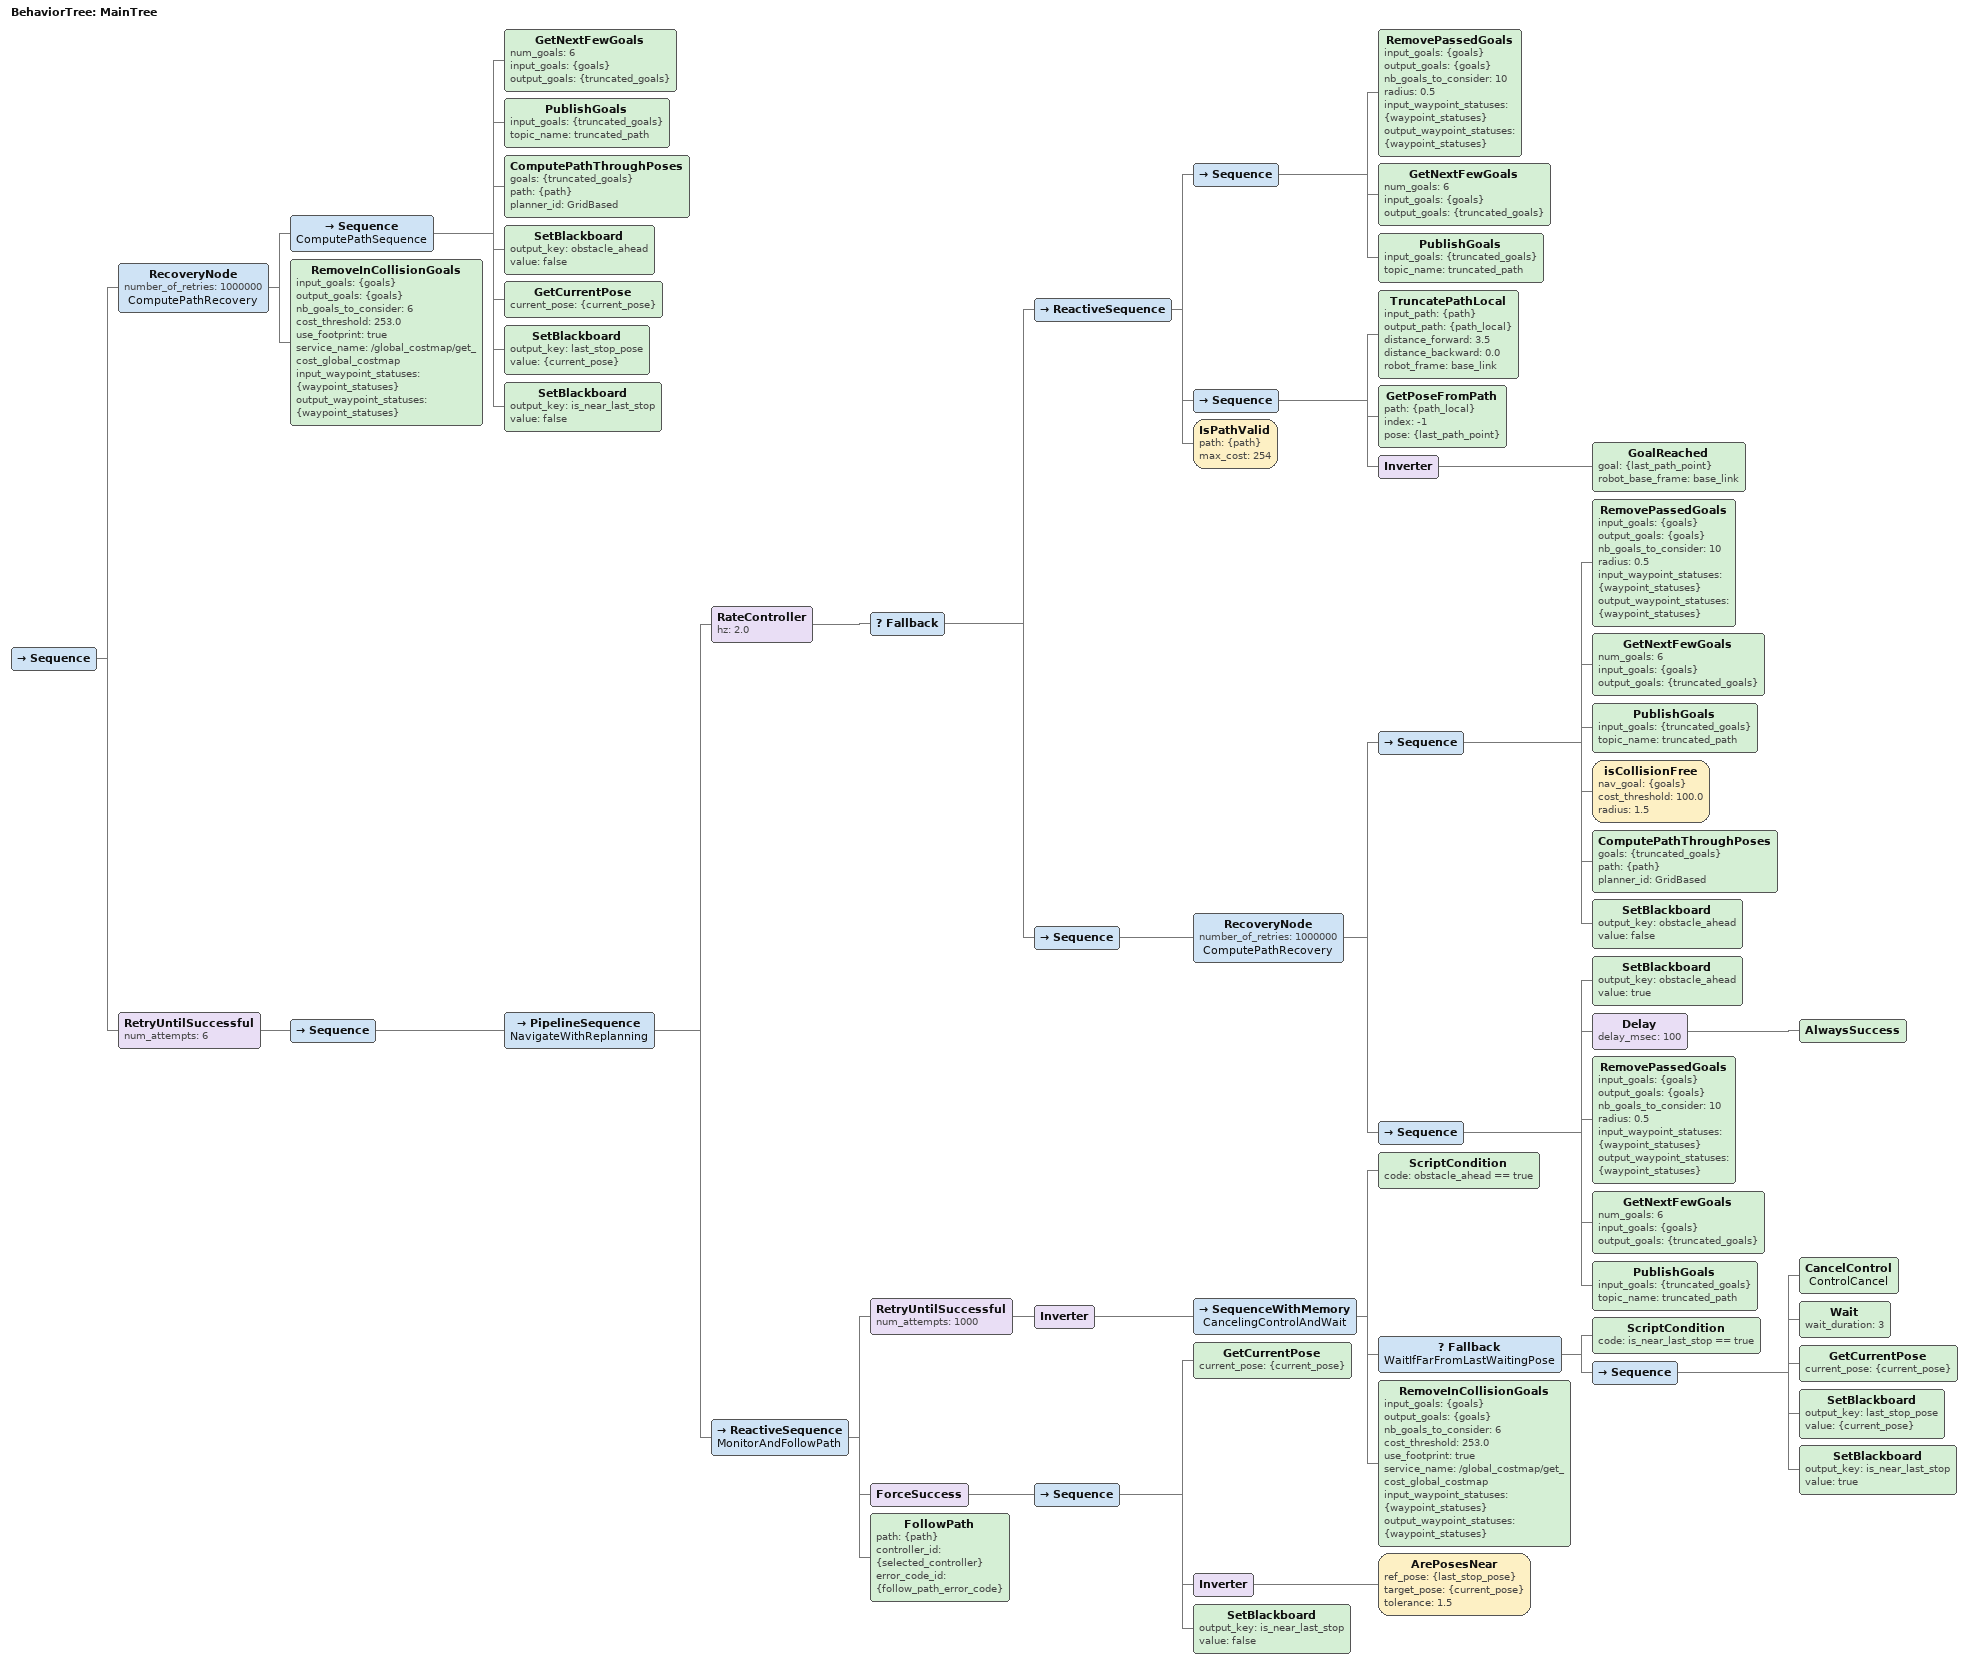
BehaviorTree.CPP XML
<root BTCPP_format="4" main_tree_to_execute="MainTree">
  <BehaviorTree ID="MainTree">

    <Sequence>
      <RecoveryNode number_of_retries="1000000" name="ComputePathRecovery">
        <Sequence name="ComputePathSequence">
          <GetNextFewGoals num_goals="6" input_goals="{goals}" output_goals="{truncated_goals}"/>
          <PublishGoals input_goals="{truncated_goals}" topic_name= "truncated_path"/>
          <ComputePathThroughPoses goals="{truncated_goals}" path="{path}" planner_id="GridBased"/>
          <SetBlackboard output_key="obstacle_ahead" value="false"/>
          <GetCurrentPose current_pose="{current_pose}"/>
          <SetBlackboard output_key="last_stop_pose" value="{current_pose}"/>
          <SetBlackboard output_key="is_near_last_stop" value="false"/>
        </Sequence>
        <RemoveInCollisionGoals input_goals="{goals}" output_goals="{goals}" nb_goals_to_consider = "6"
                      cost_threshold="253.0" use_footprint="true" service_name="/global_costmap/get_cost_global_costmap"
                      input_waypoint_statuses="{waypoint_statuses}" output_waypoint_statuses="{waypoint_statuses}" />
      </RecoveryNode>

      <RetryUntilSuccessful num_attempts="6">
        <Sequence>
          <PipelineSequence name="NavigateWithReplanning">
            <RateController hz="2.0">
            <Fallback>
                <ReactiveSequence>
                    <Sequence>
                      <RemovePassedGoals input_goals="{goals}" output_goals="{goals}" nb_goals_to_consider = "10" radius="0.5" input_waypoint_statuses="{waypoint_statuses}" output_waypoint_statuses="{waypoint_statuses}"/>
                      <GetNextFewGoals num_goals="6" input_goals="{goals}" output_goals="{truncated_goals}"/>
                      <PublishGoals input_goals="{truncated_goals}" topic_name= "truncated_path"/>
                    </Sequence>

                    <Sequence>
                      <TruncatePathLocal input_path="{path}" output_path="{path_local}" distance_forward="3.5" distance_backward="0.0" robot_frame="base_link"/>
                      <GetPoseFromPath path="{path_local}" index="-1" pose="{last_path_point}"/>
                      <Inverter>
                          <!-- It shoult allow for replanning if close to the (truncated) path end-->
                          <!-- Distance threshold to last point is set from nav2 param goal_reached_tol -->
                          <GoalReached goal="{last_path_point}" robot_base_frame="base_link"/>

                      </Inverter>
                    </Sequence>
                    <IsPathValid path="{path}" max_cost="254"/>
                </ReactiveSequence>
                <Sequence>
                  <RecoveryNode number_of_retries="1000000" name="ComputePathRecovery">
                      <Sequence>
                          <RemovePassedGoals input_goals="{goals}" output_goals="{goals}" nb_goals_to_consider = "10" radius="0.5" input_waypoint_statuses="{waypoint_statuses}" output_waypoint_statuses="{waypoint_statuses}"/>
                          <GetNextFewGoals num_goals="6" input_goals="{goals}" output_goals="{truncated_goals}"/>
                          <PublishGoals input_goals="{truncated_goals}" topic_name= "truncated_path"/>
                          <!-- isCollisionFree is optional here because ComputePathThroughPoses-->
                          <isCollisionFree nav_goal = "{goals}" cost_threshold="100.0" radius="1.5"/>
                          <ComputePathThroughPoses goals="{truncated_goals}" path="{path}" planner_id="GridBased"/>
                          <SetBlackboard output_key="obstacle_ahead" value="false"/>
                      </Sequence>
                      <Sequence>
                        <SetBlackboard output_key="obstacle_ahead" value="true"/>
                        <Delay delay_msec="100">
                          <!-- Add delay to allow MonitorAndFollowPath catch obstacle_ahead -->
                            <AlwaysSuccess/>
                        </Delay>
                        <!-- Remove AFTER WAITING or immediately if pose is close -->
                        <RemovePassedGoals input_goals="{goals}" output_goals="{goals}" nb_goals_to_consider = "10" radius="0.5" input_waypoint_statuses="{waypoint_statuses}" output_waypoint_statuses="{waypoint_statuses}"/>
                        <GetNextFewGoals num_goals="6" input_goals="{goals}" output_goals="{truncated_goals}"/>
                        <PublishGoals input_goals="{truncated_goals}" topic_name= "truncated_path"/>
                      </Sequence>
                  </RecoveryNode>
                </Sequence>
            </Fallback>
            </RateController>

            <ReactiveSequence name="MonitorAndFollowPath">
              <RetryUntilSuccessful num_attempts="1000">
                <Inverter>
                  <SequenceWithMemory name="CancelingControlAndWait">
                    <ScriptCondition code="obstacle_ahead == true"/>
                    <Fallback name="WaitIfFarFromLastWaitingPose">
                      <!-- Przerobić ArePosesNear tak, aby mierzona byla dlugosc sciezki a nie odleglosc euklidesowa -->
                      <ScriptCondition code="is_near_last_stop == true"/>
                      <Sequence>
                        <CancelControl name="ControlCancel"/>
                        <Wait wait_duration="3"/>
                        <GetCurrentPose current_pose="{current_pose}"/>
                        <SetBlackboard output_key="last_stop_pose" value="{current_pose}"/>
                        <SetBlackboard output_key="is_near_last_stop" value="true"/>
                      </Sequence>
                    </Fallback>
                    <RemoveInCollisionGoals input_goals="{goals}" output_goals="{goals}" nb_goals_to_consider = "6"
                      cost_threshold="253.0" use_footprint="true" service_name="/global_costmap/get_cost_global_costmap"
                      input_waypoint_statuses="{waypoint_statuses}" output_waypoint_statuses="{waypoint_statuses}" />
                  </SequenceWithMemory>
                </Inverter>
              </RetryUntilSuccessful>
              <ForceSuccess>
                <Sequence>
                  <GetCurrentPose current_pose="{current_pose}"/>
                  <Inverter>
                    <ArePosesNear ref_pose="{last_stop_pose}" target_pose="{current_pose}" tolerance="1.5"/>
                  </Inverter>
                  <SetBlackboard output_key="is_near_last_stop" value="false"/>
                </Sequence>
              </ForceSuccess>
              <FollowPath path="{path}"
                            controller_id="{selected_controller}"
                            error_code_id="{follow_path_error_code}"/>
            </ReactiveSequence>

          </PipelineSequence>
        </Sequence>
      </RetryUntilSuccessful>
    </Sequence>
  </BehaviorTree>
</root>
